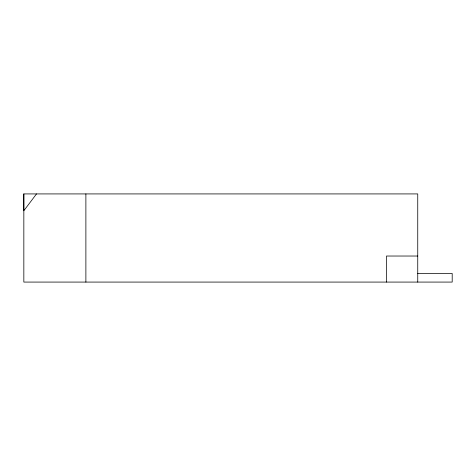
<?xml version="1.0" encoding="UTF-8"?>
<svg xmlns="http://www.w3.org/2000/svg" width="476" height="476" viewBox="0 0 476 476"><rect width="100%" height="100%" fill="white"/><g stroke="black" fill="none" stroke-linecap="round" stroke-linejoin="round"><path stroke-width="0.71" d="M417.744 282.078L417.744 193.922L23.8 193.922L23.8 210.761L36.509 193.922M417.744 256.029L386.482 256.029L386.482 282.078M417.744 273.468L452.2 273.468L452.2 282.078L23.836 282.078L23.836 193.922M85.882 193.922L85.882 282.078"/></g></svg>
